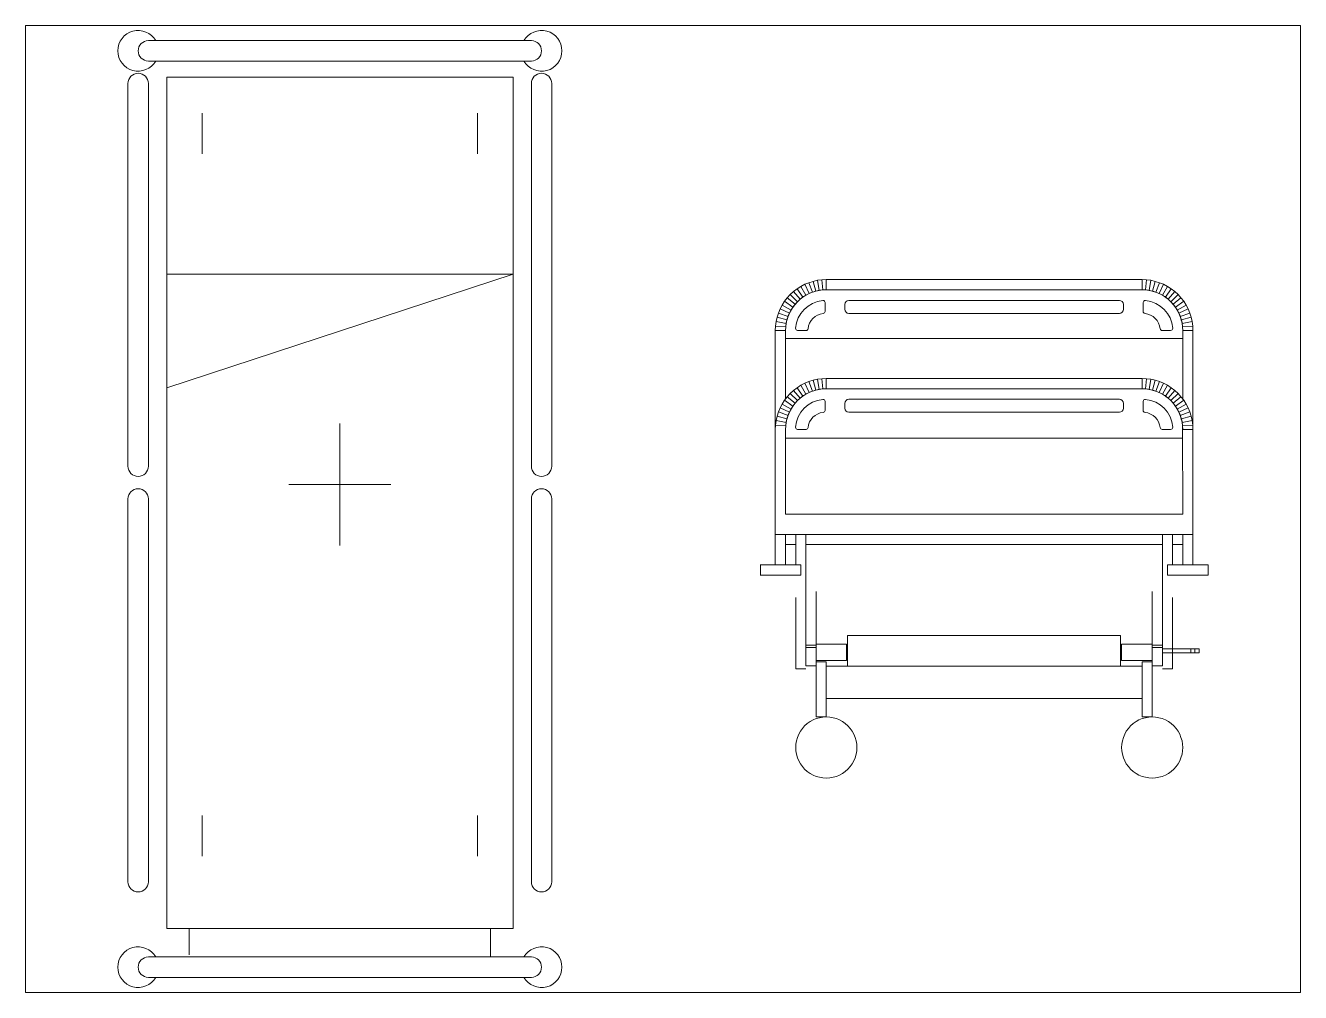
# Paper-space layout 'Layout2' of a CAD drawing. Extents: x 26 to 231, y 20 to 176.
# The model-space entities are those that its viewports show. They can reach past a viewport. Long polylines and large blocks are cut down to what shows.
import ezdxf

# ---------------------------------------------------------------- set-up
doc = ezdxf.new("R2010")
doc.units = 0
doc.layers.add('www.cadblocksfree.com', color=7, linetype='Continuous', lineweight=9)

# ---------------------------------------------------------------- blocks, each defined once
blk = doc.blocks.new('A$C0E8B7BF9')
at = {"layer": 'www.cadblocksfree.com'}
for p, q in [((470, 2300), (-470, 2300)), ((470, 2250), (-470, 2250)), ((-520, 2194.9), (-520, 1254.9)), ((-470, 2194.9), (-470, 1254.9)), ((470, 2194.9), (470, 1254.9)), ((520, 2194.9), (520, 1254.9)), ((-337.8, 2122.2), (-337.8, 2022.2)), ((337.8, 2122.2), (337.8, 2022.2)), ((-425, 1447.5), (425, 1726.2)), ((425, 1726.2), (-425, 1726.2)), ((0, 1360), (0, 1060)), ((-125, 1210), (125, 1210)), ((-520, 1174.7), (-520, 234.7)), ((-470, 1174.7), (-470, 234.7)), ((470, 1174.7), (470, 234.7)), ((520, 1174.7), (520, 234.7)), ((-337.8, 297.8), (-337.8, 397.8)), ((337.8, 297.8), (337.8, 397.8)), ((-370, 55), (-370, 120)), ((370, 50), (370, 120)), ((470, 50), (-470, 50)), ((470, 50), (-470, 50)), ((470, 0), (-470, 0)), ((470, 0), (-470, 0))]:
    blk.add_line(p, q, dxfattribs=at)
blk.add_lwpolyline([(-425, 2210), (-425, 120), (425, 120), (425, 2210)], close=True, dxfattribs=at)
for centre, radius, start, end in [((-495, 2275), 50, 30, 330), ((495, 2275), 50, 210, 150), ((-470, 2275), 25, 90, 270), ((470, 2275), 25, 270, 90), ((-495, 2194.9), 25, 0, 180), ((495, 2194.9), 25, 0, 180), ((-495, 1254.9), 25, 180, 0), ((495, 1254.9), 25, 180, 0), ((-495, 1174.7), 25, 0, 180), ((495, 1174.7), 25, 0, 180), ((-495, 234.7), 25, 180, 0), ((495, 234.7), 25, 180, 0), ((-495, 25), 50, 30, 330), ((495, 25), 50, 210, 150), ((-470, 25), 25, 90, 270), ((-470, 25), 25, 90, 270), ((470, 25), 25, 270, 90), ((470, 25), 25, 270, 90)]:
    blk.add_arc(centre, radius, start, end, dxfattribs=at)
blk = doc.blocks.new('A$C63835DB5')
at = {"layer": 'www.cadblocksfree.com'}
for p, q in [((-459, 1006.3), (-467.8, 999.8)), ((-450, 1012.3), (-459, 1006.3)), ((-444.8, 985.8), (-459, 1006.3)), ((-440.2, 1017.3), (-450, 1012.3)), ((-450, 1012.3), (-437.5, 990.6)), ((-440.2, 1017.3), (-430.2, 1021.3)), ((-429.8, 994.6), (-440.2, 1017.3)), ((-430.2, 1021.3), (-419.8, 1024.6)), ((-421.5, 997.8), (-430.2, 1021.3)), ((-419.8, 1024.6), (-409, 1027.1)), ((-419.8, 1024.6), (-413.2, 1000.6)), ((-407, 1002.1), (-416.5, 999.6)), ((-413.2, 1000.6), (-404.8, 1002.3)), ((-409, 1027.1), (-398.2, 1028.6)), ((-404.8, 1002.3), (-409, 1027.1)), ((-397.2, 1003.6), (-407, 1002.1)), ((-396, 1003.6), (-404.8, 1002.3)), ((-398.2, 1028.6), (-387.5, 1028.8)), ((-398.2, 1028.6), (-396, 1003.6)), ((-397.2, 1003.6), (-387.5, 1003.8)), ((-387.5, 1028.8), (387.5, 1028.8)), ((-387.5, 1003.8), (-387.5, 1028.8)), ((387.5, 1003.8), (-387.5, 1003.8)), ((387.5, 1003.8), (387.5, 1028.8)), ((387.5, 1028.8), (398.5, 1028.6)), ((397.5, 1003.6), (387.5, 1003.8)), ((398.5, 1028.6), (396.2, 1003.6)), ((396.2, 1003.6), (405, 1002.3)), ((407, 1002.1), (397.5, 1003.6)), ((398.5, 1028.6), (409.2, 1027.1)), ((413.5, 1000.6), (402.8, 1002.6)), ((405, 1002.3), (409.2, 1027.1)), ((416.5, 999.6), (407, 1002.1)), ((409.2, 1027.1), (420, 1024.6)), ((420, 1024.6), (413.5, 1000.6)), ((420, 1024.6), (430.2, 1021.3)), ((421.8, 997.8), (430.2, 1021.3)), ((440.5, 1017.3), (429.8, 994.6)), ((430.2, 1021.3), (440.5, 1017.3)), ((437.5, 990.6), (450, 1012.3)), ((440.5, 1017.3), (450, 1012.3)), ((459.2, 1006.3), (445, 985.8)), ((450, 1012.3), (459.2, 1006.3)), ((459.2, 1006.3), (468, 999.8)), ((-489.8, 975.6), (-495.8, 966.3)), ((-489.8, 975.6), (-483.2, 984.3)), ((-469.2, 961.3), (-489.8, 975.6)), ((-483.2, 984.3), (-475.8, 992.3)), ((-464, 968.3), (-483.2, 984.3)), ((-475.8, 992.3), (-467.8, 999.8)), ((-475.8, 992.3), (-458, 974.6)), ((-467.8, 999.8), (-451.8, 980.6)), ((-458, 974.6), (-464.8, 967.3)), ((-458, 974.6), (-464.5, 967.8)), ((-450.8, 981.3), (-458, 974.6)), ((-458, 974.6), (-451.8, 980.6)), ((-451.8, 980.6), (-444.8, 985.8)), ((-443, 987.1), (-450.8, 981.3)), ((-450.8, 981.3), (-444.2, 986.3)), ((-444.8, 985.8), (-437.5, 990.6)), ((-434.5, 992.1), (-443, 987.1)), ((-440.5, 988.6), (-435.2, 991.8)), ((-437.5, 990.6), (-429.8, 994.6)), ((-425.8, 996.3), (-434.5, 992.1)), ((-434, 992.3), (-427.8, 995.3)), ((-429.8, 994.6), (-421.5, 997.8)), ((-413.2, 1000.6), (-425.8, 996.3)), ((-421.5, 997.8), (-421.8, 997.8)), ((-390.4, 950.7), (-390.4, 972.6)), ((-331.9, 977.9), (331.9, 977.9)), ((390.4, 950.7), (390.4, 972.6)), ((409, 1001.3), (415.2, 999.8)), ((413.5, 1000.6), (425.8, 996.3)), ((423.2, 997.1), (418.8, 998.8)), ((429.8, 994.6), (421.8, 997.8)), ((434.8, 992.1), (425.8, 996.3)), ((429.8, 994.6), (437.5, 990.6)), ((443.2, 987.1), (434.8, 992.1)), ((445, 985.8), (437.5, 990.6)), ((451, 981.3), (443.2, 987.1)), ((444.2, 986.1), (447, 984.3)), ((445, 985.8), (451.8, 980.6)), ((458.2, 974.6), (451, 981.3)), ((451.8, 980.6), (468, 999.8)), ((476, 992.3), (458.2, 974.6)), ((458.2, 974.6), (464.2, 968.3)), ((464.8, 967.3), (458.2, 974.6)), ((464.2, 968.3), (483.2, 984.3)), ((468, 999.8), (476, 992.3)), ((490, 975.6), (469.5, 961.3)), ((476, 992.3), (483.2, 984.3)), ((483.2, 984.3), (490, 975.6)), ((490, 975.6), (495.8, 966.3)), ((-508, 936.3), (-504.8, 946.8)), ((-500.8, 956.8), (-504.8, 946.8)), ((-504.8, 946.8), (-481.2, 938.1)), ((-500.8, 956.8), (-495.8, 966.3)), ((-478, 946.3), (-500.8, 956.8)), ((-495.8, 966.3), (-474, 953.8)), ((-484, 929.8), (-481, 939.1)), ((-479.8, 942.3), (-483, 933.1)), ((-481.2, 938.1), (-478, 946.3)), ((-475.5, 951.1), (-479.8, 942.3)), ((-479, 944.1), (-476.2, 949.8)), ((-478, 946.3), (-474, 953.8)), ((-470.5, 959.6), (-475.5, 951.1)), ((-475.2, 951.8), (-472.2, 956.8)), ((-474, 953.8), (-469.2, 961.3)), ((-464.8, 967.3), (-470.5, 959.6)), ((-469.5, 960.8), (-468.2, 962.6)), ((-469.2, 961.3), (-464, 968.3)), ((-341.9, 955.9), (-341.9, 967.9)), ((331.9, 945.9), (-331.9, 945.9)), ((341.9, 967.9), (341.9, 955.9)), ((469.5, 961.3), (464.2, 968.3)), ((470.8, 959.6), (464.8, 967.3)), ((464.8, 967.3), (469.8, 960.6)), ((469.5, 961.3), (474.2, 953.8)), ((475.8, 951.1), (470.8, 959.6)), ((472.2, 956.8), (475.2, 951.8)), ((474.2, 953.8), (495.8, 966.3)), ((478.2, 946.3), (474.2, 953.8)), ((480, 942.3), (475.8, 951.1)), ((500.8, 956.8), (478.2, 946.3)), ((478.2, 946.3), (481.5, 938.1)), ((483.2, 933.1), (480, 942.3)), ((481, 939.1), (482.2, 935.3)), ((481.5, 938.1), (505, 946.8)), ((495.8, 966.3), (500.8, 956.8)), ((500.8, 956.8), (505, 946.8)), ((505, 946.8), (508.2, 936.3)), ((-512, 914.8), (-512.5, 903.8)), ((-512, 914.8), (-510.5, 925.6)), ((-487, 912.6), (-512, 914.8)), ((-508, 936.3), (-510.5, 925.6)), ((-510.5, 925.6), (-485.8, 921.3)), ((-484, 929.8), (-508, 936.3)), ((-487, 913.8), (-487.5, 903.8)), ((-487.5, 903.8), (-487, 912.6)), ((-485.5, 923.6), (-487, 913.8)), ((-487, 912.6), (-485.8, 921.3)), ((-485.8, 921.3), (-484, 929.8)), ((-483, 933.1), (-485.5, 923.6)), ((-484.8, 926.8), (-483.2, 932.3)), ((484.2, 929.8), (481.5, 938.1)), ((485.8, 923.6), (483.2, 933.1)), ((483.2, 932.3), (484.8, 926.8)), ((508.2, 936.3), (484.2, 929.8)), ((484.2, 929.8), (486, 921.3)), ((487, 913.8), (485.8, 923.6)), ((486, 921.3), (510.8, 925.6)), ((487.2, 912.6), (486, 921.3)), ((487.5, 903.8), (487, 913.8)), ((512, 914.8), (487.2, 912.6)), ((487.2, 912.6), (487.5, 903.8)), ((508.2, 936.3), (510.8, 925.6)), ((510.8, 925.6), (512, 914.8)), ((512, 914.8), (512.5, 903.8)), ((-512.5, 903.8), (-512.5, 328.3)), ((-512.5, 903.8), (-487.5, 903.8)), ((-487.5, 735.6), (-487.5, 903.8)), ((-487.5, 884), (487.5, 884)), ((-437.1, 903.9), (-457.8, 904)), ((437.1, 903.9), (457.8, 904)), ((512.5, 903.8), (487.5, 903.8)), ((487.5, 735.8), (487.5, 903.8)), ((512.5, 328.3), (512.5, 903.8)), ((-419.8, 781.6), (-409, 784.1)), ((-409, 784.1), (-398.2, 785.6)), ((-404.8, 759.3), (-409, 784.1)), ((-398.2, 785.6), (-387.5, 785.8)), ((-398.2, 785.6), (-396, 760.6)), ((-387.5, 785.8), (387.5, 785.8)), ((-387.5, 760.8), (-387.5, 785.8)), ((387.5, 760.8), (387.5, 785.8)), ((387.5, 785.8), (398.5, 785.6)), ((398.5, 785.6), (396.2, 760.6)), ((398.5, 785.6), (409.2, 784.1)), ((405, 759.3), (409.2, 784.1)), ((409.2, 784.1), (420, 781.6)), ((-475.8, 749.3), (-467.8, 756.8)), ((-459, 763.3), (-467.8, 756.8)), ((-467.8, 756.8), (-451.8, 737.6)), ((-450, 769.3), (-459, 763.3)), ((-444.8, 742.8), (-459, 763.3)), ((-440.2, 774.3), (-450, 769.3)), ((-450, 769.3), (-437.5, 747.6)), ((-440.2, 774.3), (-430.2, 778.3)), ((-429.8, 751.6), (-440.2, 774.3)), ((-437.5, 747.6), (-429.8, 751.6)), ((-425.8, 753.3), (-434.5, 749.1)), ((-434, 749.3), (-427.8, 752.3)), ((-430.2, 778.3), (-419.8, 781.6)), ((-421.5, 754.8), (-430.2, 778.3)), ((-429.8, 751.6), (-421.5, 754.8)), ((-413.2, 757.6), (-425.8, 753.3)), ((-421.5, 754.8), (-421.8, 754.8)), ((-419.8, 781.6), (-413.2, 757.6)), ((-407, 759.1), (-416.5, 756.6)), ((-413.2, 757.6), (-404.8, 759.3)), ((-397.2, 760.6), (-407, 759.1)), ((-396, 760.6), (-404.8, 759.3)), ((-397.2, 760.6), (-387.5, 760.8)), ((387.5, 760.8), (-387.5, 760.8)), ((397.5, 760.6), (387.5, 760.8)), ((396.2, 760.6), (405, 759.3)), ((407, 759.1), (397.5, 760.6)), ((413.5, 757.6), (402.8, 759.6)), ((416.5, 756.6), (407, 759.1)), ((409, 758.3), (415.2, 756.8)), ((420, 781.6), (413.5, 757.6)), ((413.5, 757.6), (425.8, 753.3)), ((423.2, 754.1), (418.8, 755.8)), ((420, 781.6), (430.2, 778.3)), ((421.8, 754.8), (430.2, 778.3)), ((429.8, 751.6), (421.8, 754.8)), ((434.8, 749.1), (425.8, 753.3)), ((440.5, 774.3), (429.8, 751.6)), ((429.8, 751.6), (437.5, 747.6)), ((430.2, 778.3), (440.5, 774.3)), ((437.5, 747.6), (450, 769.3)), ((440.5, 774.3), (450, 769.3)), ((459.2, 763.3), (445, 742.8)), ((450, 769.3), (459.2, 763.3)), ((451.8, 737.6), (468, 756.8)), ((459.2, 763.3), (468, 756.8)), ((468, 756.8), (476, 749.3)), ((-500.8, 713.8), (-495.8, 723.3)), ((-489.8, 732.6), (-495.8, 723.3)), ((-495.8, 723.3), (-474, 710.8)), ((-489.8, 732.6), (-483.2, 741.3)), ((-469.2, 718.3), (-489.8, 732.6)), ((-483.2, 741.3), (-475.8, 749.3)), ((-464, 725.3), (-483.2, 741.3)), ((-475.8, 749.3), (-458, 731.6)), ((-464.8, 724.3), (-470.5, 716.6)), ((-469.2, 718.3), (-464, 725.3)), ((-458, 731.6), (-464.8, 724.3)), ((-458, 731.6), (-464.5, 724.8)), ((-450.8, 738.3), (-458, 731.6)), ((-458, 731.6), (-451.8, 737.6)), ((-451.8, 737.6), (-444.8, 742.8)), ((-443, 744.1), (-450.8, 738.3)), ((-450.8, 738.3), (-444.2, 743.3)), ((-444.8, 742.8), (-437.5, 747.6)), ((-434.5, 749.1), (-443, 744.1)), ((-440.5, 745.6), (-435.2, 748.8)), ((-390.4, 707.7), (-390.4, 729.6)), ((-341.9, 713), (-341.9, 725)), ((-331.9, 735), (331.9, 735)), ((341.9, 725), (341.9, 713)), ((390.4, 707.7), (390.4, 729.6)), ((443.2, 744.1), (434.8, 749.1)), ((445, 742.8), (437.5, 747.6)), ((451, 738.3), (443.2, 744.1)), ((444.2, 743.1), (447, 741.3)), ((445, 742.8), (451.8, 737.6)), ((458.2, 731.6), (451, 738.3)), ((476, 749.3), (458.2, 731.6)), ((458.2, 731.6), (464.2, 725.3)), ((464.8, 724.3), (458.2, 731.6)), ((464.2, 725.3), (483.2, 741.3)), ((469.5, 718.3), (464.2, 725.3)), ((470.8, 716.6), (464.8, 724.3)), ((464.8, 724.3), (469.8, 717.6)), ((490, 732.6), (469.5, 718.3)), ((474.2, 710.8), (495.8, 723.3)), ((476, 749.3), (483.2, 741.3)), ((483.2, 741.3), (490, 732.6)), ((490, 732.6), (495.8, 723.3)), ((495.8, 723.3), (500.8, 713.8)), ((-508, 693.3), (-510.5, 682.6)), ((-508, 693.3), (-504.8, 703.8)), ((-484, 686.8), (-508, 693.3)), ((-500.8, 713.8), (-504.8, 703.8)), ((-504.8, 703.8), (-481.2, 695.1)), ((-478, 703.3), (-500.8, 713.8)), ((-483, 690.1), (-485.5, 680.6)), ((-484.8, 683.8), (-483.2, 689.3)), ((-484, 686.8), (-481, 696.1)), ((-479.8, 699.3), (-483, 690.1)), ((-481.2, 695.1), (-478, 703.3)), ((-475.5, 708.1), (-479.8, 699.3)), ((-479, 701.1), (-476.2, 706.8)), ((-478, 703.3), (-474, 710.8)), ((-470.5, 716.6), (-475.5, 708.1)), ((-475.2, 708.8), (-472.2, 713.8)), ((-474, 710.8), (-469.2, 718.3)), ((-469.5, 717.8), (-468.2, 719.6)), ((331.9, 703), (-331.9, 703)), ((469.5, 718.3), (474.2, 710.8)), ((475.8, 708.1), (470.8, 716.6)), ((472.2, 713.8), (475.2, 708.8)), ((478.2, 703.3), (474.2, 710.8)), ((480, 699.3), (475.8, 708.1)), ((500.8, 713.8), (478.2, 703.3)), ((478.2, 703.3), (481.5, 695.1)), ((483.2, 690.1), (480, 699.3)), ((481, 696.1), (482.2, 692.3)), ((481.5, 695.1), (505, 703.8)), ((484.2, 686.8), (481.5, 695.1)), ((485.8, 680.6), (483.2, 690.1)), ((483.2, 689.3), (484.8, 683.8)), ((508.2, 693.3), (484.2, 686.8)), ((500.8, 713.8), (505, 703.8)), ((505, 703.8), (508.2, 693.3)), ((508.2, 693.3), (510.8, 682.6)), ((-512, 671.8), (-512.5, 660.8)), ((-512, 671.8), (-510.5, 682.6)), ((-487, 669.6), (-512, 671.8)), ((-510.5, 682.6), (-485.8, 678.3)), ((-487, 670.8), (-487.5, 660.8)), ((-487.5, 660.8), (-487, 669.6)), ((-487.5, 453.3), (-487.5, 660.8)), ((-485.5, 680.6), (-487, 670.8)), ((-487, 669.6), (-485.8, 678.3)), ((-485.8, 678.3), (-484, 686.8)), ((-437.1, 661), (-457.8, 661)), ((437.1, 661), (457.8, 661)), ((484.2, 686.8), (486, 678.3)), ((487, 670.8), (485.8, 680.6)), ((486, 678.3), (510.8, 682.6)), ((487.2, 669.6), (486, 678.3)), ((487.5, 660.8), (487, 670.8)), ((512, 671.8), (487.2, 669.6)), ((487.2, 669.6), (487.5, 660.8)), ((487.5, 453.3), (487.2, 665.8)), ((512.5, 660.8), (487.5, 660.8)), ((510.8, 682.6), (512, 671.8)), ((512, 671.8), (512.5, 660.8)), ((-487.5, 639.3), (487.5, 639.3)), ((487.5, 453.3), (-487.5, 453.3)), ((-512.5, 403.3), (512.5, 403.3)), ((-487.8, 378.3), (-462.8, 378.3)), ((-487.5, 403.3), (-487.5, 328.3)), ((-462.5, 328.3), (-462.5, 403.3)), ((-437.5, 80.5), (-437.5, 403.3)), ((-437.5, 378.3), (437.5, 378.3)), ((437.5, 403.3), (437.5, 80.5)), ((462.2, 378.3), (487.2, 378.3)), ((462.5, 403.3), (462.5, 328.3)), ((487.5, 403.3), (487.5, 328.3)), ((-450, 328.3), (-549.8, 328.3)), ((-549.2, 303.3), (-549.2, 328.3)), ((-450, 303.3), (-450, 328.3)), ((450, 328.3), (550, 328.3)), ((450, 303.3), (450, 328.3)), ((550, 328.3), (550, 303.3)), ((-549.8, 303.3), (-450, 303.3)), ((550, 303.3), (450, 303.3)), ((-412.5, -45), (-412.5, 263)), ((412.5, 263), (412.5, -45)), ((-462.5, 73.1), (-462.5, 247.9)), ((462.5, 247.9), (462.5, 73.1)), ((-412.5, 131.1), (-437.5, 131.1)), ((-412.5, 125.8), (-437.5, 125.8)), ((-337.5, 133.8), (-412.5, 133.8)), ((-337.5, 93.8), (-337.5, 133.8)), ((335, 155), (-335, 155)), ((-335, 155), (-335, 80)), ((335, 80), (335, 155)), ((337.5, 133.8), (412.5, 133.8)), ((337.5, 93.8), (337.5, 133.8)), ((437.5, 131.1), (412.5, 131.1)), ((412.5, 125.8), (437.5, 125.8)), ((337.5, 122.5), (335, 122.5)), ((335, 112.5), (337.5, 112.5)), ((437.5, 122.5), (527.5, 122.5)), ((527.5, 112.5), (437.5, 112.5)), ((449.8, 122.5), (449.8, 122.5)), ((449.8, 112.5), (449.8, 112.5)), ((460.8, 122.5), (460.8, 122.5)), ((460.8, 112.2), (460.8, 112.5)), ((507.5, 112.5), (507.5, 122.5)), ((517.5, 122.5), (517.5, 112.5)), ((527.5, 122.5), (527.5, 112.5)), ((-437.5, 73.1), (-462.5, 73.1)), ((-412.5, 80.5), (-437.5, 80.5)), ((-337.5, 93.8), (-412.5, 93.8)), ((-387.5, 90), (-412.5, 90)), ((-387.5, 0), (-387.5, 90)), ((-387.5, 80), (387.5, 80)), ((412.5, 93.8), (337.5, 93.8)), ((387.5, -45), (387.5, 90)), ((387.5, 90), (412.5, 90)), ((388, 90), (388, -45)), ((412.2, 90), (412.2, -45)), ((437.5, 80.5), (412.5, 80.5)), ((462.5, 73.1), (437.5, 73.1)), ((387.5, 0), (-387.5, 0)), ((-387.5, -0.2), (-387.5, -45)), ((-440.5, -67), (-434.2, -61.5)), ((-434.2, -61.5), (-427.2, -56.5)), ((-427.2, -56.5), (-420, -52.5)), ((-420, -52.5), (-412.2, -49.2)), ((-412.5, -45), (-387.5, -45)), ((-412.2, -49.2), (-404, -47)), ((-404, -47), (-395.8, -45.5)), ((-395.8, -45.5), (-387.5, -45)), ((-387.5, -45), (-379, -45.5)), ((-379, -45.5), (-370.8, -47)), ((-370.8, -47), (-362.5, -49.2)), ((-362.5, -49.2), (-354.8, -52.5)), ((-354.8, -52.5), (-347.5, -56.5)), ((-347.5, -56.5), (-340.8, -61.5)), ((-340.8, -61.5), (-334.2, -67)), ((359.5, -67), (365.8, -61.5)), ((365.8, -61.5), (372.8, -56.5)), ((372.8, -56.5), (380, -52.5)), ((380, -52.5), (387.8, -49.2)), ((412.5, -45), (387.5, -45)), ((387.8, -49.2), (396, -47)), ((396, -47), (404.2, -45.5)), ((404.2, -45.5), (412.5, -45)), ((412.5, -45), (421, -45.5)), ((421, -45.5), (429.2, -47)), ((429.2, -47), (437.2, -49.2)), ((437.2, -49.2), (445, -52.5)), ((445, -52.5), (452.5, -56.5)), ((452.5, -56.5), (459.2, -61.5)), ((459.2, -61.5), (465.5, -67)), ((-458.2, -95.2), (-455, -87.5)), ((-455, -87.5), (-451, -80.2)), ((-451, -80.2), (-446, -73.2)), ((-446, -73.2), (-440.5, -67)), ((-334.2, -67), (-328.8, -73.2)), ((-328.8, -73.2), (-324, -80.2)), ((-324, -80.2), (-319.8, -87.5)), ((-319.8, -87.5), (-316.5, -95.2)), ((341.8, -95.2), (345, -87.5)), ((345, -87.5), (349, -80.2)), ((349, -80.2), (354, -73.2)), ((354, -73.2), (359.5, -67)), ((465.5, -67), (471.2, -73.2)), ((471.2, -73.2), (476, -80.2)), ((476, -80.2), (480.2, -87.5)), ((480.2, -87.5), (483.2, -95.2)), ((-462.5, -120), (-462, -111.8)), ((-462, -128.5), (-462.5, -120)), ((-462, -111.8), (-460.5, -103.5)), ((-460.5, -103.5), (-458.2, -95.2)), ((-316.5, -95.2), (-314.2, -103.5)), ((-314.2, -103.5), (-312.8, -111.8)), ((-312.8, -111.8), (-312.5, -120)), ((-312.5, -120), (-312.8, -128.5)), ((337.5, -120), (338, -111.8)), ((338, -128.5), (337.5, -120)), ((338, -111.8), (339.5, -103.5)), ((339.5, -103.5), (341.8, -95.2)), ((483.2, -95.2), (485.8, -103.5)), ((485.8, -103.5), (487, -111.8)), ((487, -111.8), (487.5, -120)), ((487.5, -120), (487, -128.5)), ((-460.5, -136.8), (-462, -128.5)), ((-458.2, -145), (-460.5, -136.8)), ((-455, -152.8), (-458.2, -145)), ((-451, -160), (-455, -152.8)), ((-319.8, -152.8), (-324, -160)), ((-316.5, -145), (-319.8, -152.8)), ((-314.2, -136.8), (-316.5, -145)), ((-312.8, -128.5), (-314.2, -136.8)), ((339.5, -136.8), (338, -128.5)), ((341.8, -145), (339.5, -136.8)), ((345, -152.8), (341.8, -145)), ((349, -160), (345, -152.8)), ((480.2, -152.8), (476, -160)), ((483.2, -145), (480.2, -152.8)), ((485.8, -136.8), (483.2, -145)), ((487, -128.5), (485.8, -136.8)), ((-446, -167), (-451, -160)), ((-440.5, -173.2), (-446, -167)), ((-434.2, -178.8), (-440.5, -173.2)), ((-427.2, -183.8), (-434.2, -178.8)), ((-420, -187.8), (-427.2, -183.8)), ((-412.2, -191), (-420, -187.8)), ((-354.8, -187.8), (-362.5, -191)), ((-347.5, -183.8), (-354.8, -187.8)), ((-340.8, -178.8), (-347.5, -183.8)), ((-334.2, -173.2), (-340.8, -178.8)), ((-328.8, -167), (-334.2, -173.2)), ((-324, -160), (-328.8, -167)), ((354, -167), (349, -160)), ((359.5, -173.2), (354, -167)), ((365.8, -178.8), (359.5, -173.2)), ((372.8, -183.8), (365.8, -178.8)), ((380, -187.8), (372.8, -183.8)), ((387.8, -191), (380, -187.8)), ((445, -187.8), (437.2, -191)), ((452.5, -183.8), (445, -187.8)), ((459.2, -178.8), (452.5, -183.8)), ((465.5, -173.2), (459.2, -178.8)), ((471.2, -167), (465.5, -173.2)), ((476, -160), (471.2, -167)), ((-404, -193.2), (-412.2, -191)), ((-395.8, -194.8), (-404, -193.2)), ((-387.5, -195), (-395.8, -194.8)), ((-379, -194.8), (-387.5, -195)), ((-370.8, -193.2), (-379, -194.8)), ((-362.5, -191), (-370.8, -193.2)), ((396, -193.2), (387.8, -191)), ((404.2, -194.8), (396, -193.2)), ((412.5, -195), (404.2, -194.8)), ((421, -194.8), (412.5, -195)), ((429.2, -193.2), (421, -194.8)), ((437.2, -191), (429.2, -193.2))]:
    blk.add_line(p, q, dxfattribs=at)
for centre, radius, start, end in [((-389, 903.9), 74, 95.3218, 175.8133), ((-395.4, 972.6), 5, 0, 95.3218), ((-331.9, 967.9), 10, 90, 180), ((331.9, 967.9), 10, 0, 90), ((395.4, 972.6), 5, 84.6782, 180), ((389, 903.9), 74, 4.1867, 84.6782), ((-390.4, 903.9), 42, 96.1069, 173.8894), ((-395.4, 950.7), 5, 276.1069, 0), ((-331.9, 955.9), 10, 180, 270), ((331.9, 955.9), 10, 270, 0), ((395.4, 950.7), 5, 180, 263.8931), ((390.4, 903.9), 42, 6.1106, 83.8931), ((-457.8, 909), 5, 175.8133, 269.9632), ((-437.1, 908.9), 5, 269.9632, 353.8894), ((437.1, 908.9), 5, 186.1106, 270.0368), ((457.8, 909), 5, 270.0368, 4.1867), ((-389, 661), 74, 95.3218, 175.8133), ((-395.4, 729.6), 5, 0, 95.3218), ((-331.9, 725), 10, 90, 180), ((331.9, 725), 10, 0, 90), ((395.4, 729.6), 5, 84.6782, 180), ((389, 661), 74, 4.1867, 84.6782), ((-390.4, 661), 42, 96.1069, 173.8894), ((-395.4, 707.7), 5, 276.1069, 0), ((-331.9, 713), 10, 180, 270), ((331.9, 713), 10, 270, 0), ((395.4, 707.7), 5, 180, 263.8931), ((390.4, 661), 42, 6.1106, 83.8931), ((-457.8, 666), 5, 175.8133, 269.9632), ((-437.1, 666), 5, 269.9632, 353.8894), ((437.1, 666), 5, 186.1106, 270.0368), ((457.8, 666), 5, 270.0368, 4.1867)]:
    blk.add_arc(centre, radius, start, end, dxfattribs=at)

msp = doc.modelspace()

# ---------------------------------------------------------------- block references
for name, p in [('A$C0E8B7BF9', (1060806.9, 1042256.6)), ('A$C63835DB5', (1062388.2, 1042941))]:
    msp.add_blockref(name, p)

psp = doc.layouts.new('Layout2')

# ---------------------------------------------------------------- viewports
at = {"layer": '0'}
psp.add_viewport(center=(128.5, 97.5), size=(205.6, 156), view_center_point=(1061600.03, 1043406.59), view_height=2374.4367, dxfattribs=at)

doc.saveas('drawing.dxf')
